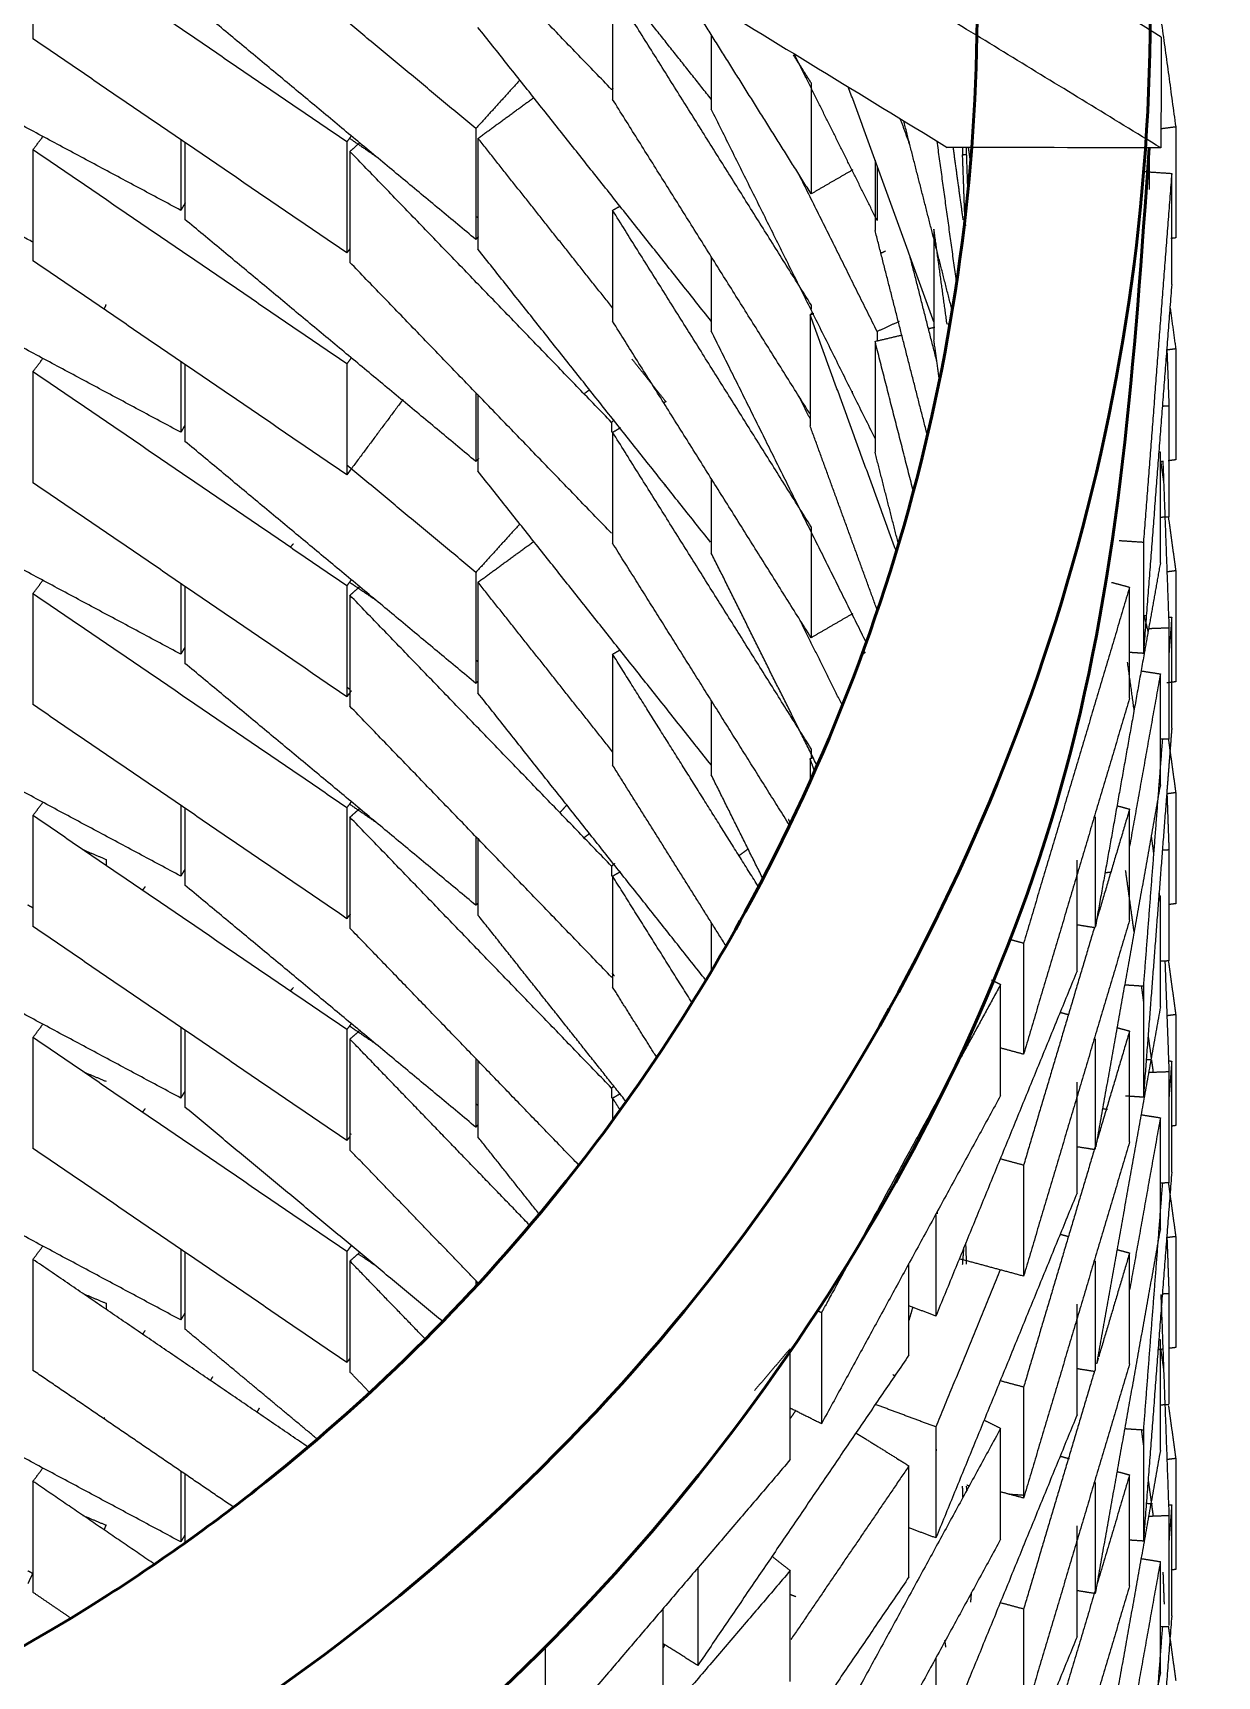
# Model space of a CAD drawing. Header units: millimetres. Extents: x 507.9 to 541, y 40.2 to 69.3.
# Drawn here: x 518.988 to 519.629, y 46.291 to 47.18 of the extents above; entities that cross this region are included whole.
import ezdxf

# ---------------------------------------------------------------- set-up
doc = ezdxf.new("R2010")
doc.units = ezdxf.units.MM
doc.layers.add('Make2D$Visible$ClippingPlaneIntersections', color=7, linetype='Continuous', lineweight=50, true_color=0x000000)
doc.layers.add('Make2D$Visible$Curves', color=7, linetype='Continuous', true_color=0x000000)

msp = doc.modelspace()

# ---------------------------------------------------------------- linework, layer by layer
at = {"layer": 'Make2D$Visible$ClippingPlaneIntersections'}
for points, knots in [([(517.73448, 46.35869), (517.75639, 46.34479), (517.79005, 46.31692), (517.86065, 46.26156), (517.90443, 46.23181), (517.99494, 46.18676), (518.03813, 46.16935), (518.12774, 46.13579), (518.17398, 46.12081), (518.31819, 46.08602), (518.41636, 46.07709), (518.61219, 46.08346), (518.70978, 46.09975), (519.0165, 46.19413), (519.20816, 46.32397), (519.48595, 46.6698), (519.57141, 46.88529), (519.60666, 47.32754), (519.55643, 47.55402), (519.33386, 47.94233), (519.16383, 48.10167), (518.76572, 48.29519), (518.53607, 48.33095), (518.24193, 48.28822), (518.1678, 48.27013), (518.04702, 48.22597), (517.99975, 48.20396), (517.92488, 48.16343), (517.89535, 48.14591), (517.84973, 48.11771), (517.83238, 48.10747), (517.8117, 48.092)], [0.013156, 0.013156, 0.013156, 0.013156, 0.134476, 0.134476, 0.268952, 0.268952, 0.403428, 0.403428, 0.537904, 0.537904, 0.806857, 0.806857, 1.075809, 1.075809, 1.683893, 1.683893, 2.291978, 2.291978, 2.900062, 2.900062, 3.508146, 3.508146, 4.116231, 4.116231, 4.325554, 4.325554, 4.465847, 4.465847, 4.563218, 4.563218, 4.620492, 4.620492, 4.620492, 4.620492]), ([(517.77336, 46.44461), (517.80147, 46.42897), (517.86379, 46.37786), (517.94864, 46.31129), (518.08481, 46.24999), (518.21674, 46.2026), (518.38508, 46.17368), (518.52939, 46.17007), (518.76356, 46.2027), (518.95645, 46.28093), (519.14911, 46.41911), (519.27042, 46.54048), (519.39683, 46.73076), (519.4847, 46.96065), (519.51028, 47.23878), (519.44692, 47.59731), (519.24764, 47.90496), (518.99553, 48.08281), (518.80465, 48.16979), (518.604, 48.21791), (518.40925, 48.21963), (518.23512, 48.19177), (518.0719, 48.14125), (517.94728, 48.06863), (517.87874, 48.02509), (517.86787, 48.01695)], [0, 0, 0, 0, 0.105302, 0.224696, 0.340434, 0.54745, 0.644852, 0.851696, 0.977165, 1.353395, 1.458128, 1.688209, 1.862958, 2.140768, 2.416809, 2.690474, 3.222547, 3.458617, 3.609488, 3.849734, 4.07168, 4.188707, 4.378243, 4.579713, 4.620492, 4.620492, 4.620492, 4.620492])]:
    msp.add_open_spline(points, degree=3, knots=knots, dxfattribs=at)
msp.add_spline([(517.74152, 46.25748), (517.82826, 46.18863), (518.04552, 46.06729), (518.51237, 45.98092), (518.93676, 46.07955), (519.20349, 46.24953), (519.41253, 46.48878), (519.54698, 46.782), (519.59187, 47.1176)], degree=3, dxfattribs=at)
at = {"layer": 'Make2D$Visible$Curves', "color": 18, "lineweight": -3, "true_color": 0x000000}
msp.add_rational_spline([(520.46733, 45.49105), (520.32272, 48.41324), (517.55483, 49.36129)], [1, 0.780787676095, 0.889708882536], degree=2, dxfattribs=at)
for points, degree in [([(519.59839, 47.1776), (518.96792, 47.56257), (518.33745, 47.94754)], 2), ([(519.59821, 47.1176), (518.9578, 47.50864), (518.31738, 47.89968)], 2), ([(518.36866, 47.79816), (518.92566, 47.45805), (519.48267, 47.11794)], 2), ([(519.30115, 47.14924), (519.23041, 47.22248), (519.15966, 47.29572)], 2), ([(518.98826, 47.2366), (518.98826, 47.2066), (518.98826, 47.1766)], 2), ([(519.15798, 47.12086), (519.07312, 47.17873), (518.98826, 47.2366)], 2), ([(519.35505, 47.14396), (519.31505, 47.19434), (519.27505, 47.24472)], 2), ([(519.59097, 47.23997), (519.5986, 47.18447), (519.60624, 47.12897)], 2), ([(519.30171, 47.20387), (519.30171, 47.17387), (519.30171, 47.14387)], 2), ([(519.40907, 47.03277), (519.35539, 47.11832), (519.30171, 47.20387)], 2), ([(519.40907, 47.09277), (519.37341, 47.1496), (519.33775, 47.20643)], 2), ([(519.22776, 47.06809), (519.14911, 47.13351), (519.07047, 47.19893)], 2), ([(519.22776, 47.12809), (519.19287, 47.15711), (519.15798, 47.18614)], 2), ([(519.06821, 47.08387), (518.97727, 47.13255), (518.88632, 47.18124)], 2), ([(519.15798, 47.06086), (519.07312, 47.11873), (518.98826, 47.1766)], 2), ([(519.35505, 47.02396), (519.29199, 47.10339), (519.22892, 47.18281)], 2), ([(519.35507, 47.17883), (519.35507, 47.1587), (519.35507, 47.13856)], 2), ([(519.59839, 47.1776), (519.5983, 47.1476), (519.59821, 47.1176)], 2), ([(519.40907, 47.15277), (519.40432, 47.16035), (519.39957, 47.16792)], 2), ([(519.44478, 47.07832), (519.42234, 47.1234), (519.3999, 47.16848)], 2), ([(519.25158, 47.15435), (519.23967, 47.14122), (519.22776, 47.12809)], 2), ([(519.30197, 47.14996), (519.30156, 47.1496), (519.30115, 47.14924)], 2), ([(519.40907, 47.15277), (519.40907, 47.12277), (519.40907, 47.09277)], 2), ([(519.4755, 47.02354), (519.45234, 47.08707), (519.42918, 47.1506)], 2), ([(519.22892, 47.12281), (519.24401, 47.13384), (519.25909, 47.14486)], 2), ([(519.40844, 46.97377), (519.35508, 47.05882), (519.30171, 47.14387)], 2), ([(519.44365, 46.96059), (519.39936, 47.04958), (519.35507, 47.13856)], 2), ([(519.46247, 47.11928), (519.4599, 47.12635), (519.45732, 47.13342)], 2), ([(519.48538, 47.02954), (519.47226, 47.08092), (519.45915, 47.13231)], 2), ([(518.98826, 47.06667), (518.93729, 47.09395), (518.88632, 47.12124)], 2), ([(518.98826, 47.1166), (518.99096, 47.12022), (518.99366, 47.12385)], 2), ([(519.06821, 47.12207), (519.06821, 47.10297), (519.06821, 47.08387)], 2), ([(519.16042, 47.12413), (519.1592, 47.12249), (519.15798, 47.12086)], 2), ([(519.15798, 47.12086), (519.15798, 47.09086), (519.15798, 47.06086)], 2), ([(519.15952, 47.1228), (519.1664, 47.11811), (519.17328, 47.11342)], 2), ([(519.22776, 47.12809), (519.22776, 47.09809), (519.22776, 47.06809)], 2), ([(519.22892, 47.12281), (519.22892, 47.09281), (519.22892, 47.06281)], 2), ([(519.30171, 47.03113), (519.26532, 47.07697), (519.22892, 47.12281)], 2), ([(519.48775, 47.04467), (519.48248, 47.08298), (519.47721, 47.12128)], 2), ([(519.60624, 47.12897), (519.60235, 47.12846), (519.59846, 47.12796)], 2), ([(519.60624, 47.12897), (519.60624, 47.09897), (519.60624, 47.06897)], 2), ([(518.98826, 47.1166), (518.98826, 47.0866), (518.98826, 47.0566)], 2), ([(519.15798, 47.00086), (519.07312, 47.05873), (518.98826, 47.1166)], 2), ([(519.07047, 47.12054), (519.07047, 47.09973), (519.07047, 47.07893)], 2), ([(519.15966, 47.11572), (519.16242, 47.11817), (519.16519, 47.12062)], 2), ([(519.15966, 47.11572), (519.15966, 47.08572), (519.15966, 47.05572)], 2), ([(519.30115, 46.96924), (519.23041, 47.04248), (519.15966, 47.11572)], 2), ([(519.59821, 47.1176), (519.5597, 47.11771), (519.52118, 47.11783), (519.48267, 47.11794)], 3), ([(519.49132, 47.07874), (519.48862, 47.09836), (519.48592, 47.11799)], 2), ([(519.49097, 47.11792), (519.49097, 47.11594), (519.49097, 47.11396)], 2), ([(519.49097, 47.11396), (519.49206, 47.11401), (519.49316, 47.11405)], 2), ([(519.49237, 47.0756), (519.49167, 47.09478), (519.49097, 47.11396)], 2), ([(519.49388, 47.09415), (519.49345, 47.10603), (519.49302, 47.11791)], 2), ([(519.49531, 47.10971), (519.49475, 47.11381), (519.49418, 47.11791)], 2), ([(519.59187, 47.11776), (519.59187, 47.10645), (519.59187, 47.09515)], 2), ([(519.44478, 47.01832), (519.42367, 47.06074), (519.40255, 47.10316)], 2), ([(519.43154, 47.10578), (519.42031, 47.09928), (519.40907, 47.09277)], 2), ([(519.44365, 47.11092), (519.44365, 47.09197), (519.44365, 47.07303)], 2), ([(519.44478, 47.10782), (519.44478, 47.09307), (519.44478, 47.07832)], 2), ([(519.58842, 47.10489), (519.59625, 47.10437), (519.60408, 47.10385)], 2), ([(519.60408, 47.10385), (519.5964, 47.00408), (519.58873, 46.90431)], 2), ([(519.60408, 47.04385), (519.60408, 47.07385), (519.60408, 47.10385)], 2), ([(519.07056, 47.08787), (519.06939, 47.08587), (519.06821, 47.08387)], 2), ([(519.30171, 47.08387), (519.30379, 47.08508), (519.30588, 47.08629)], 2), ([(519.22776, 46.94809), (519.14911, 47.01351), (519.07047, 47.07893)], 2), ([(519.22805, 47.08056), (519.22849, 47.0802), (519.22892, 47.07983)], 2), ([(519.30171, 47.08387), (519.30171, 47.05387), (519.30171, 47.02387)], 2), ([(519.40907, 46.91277), (519.35539, 46.99832), (519.30171, 47.08387)], 2), ([(519.22903, 47.06948), (519.22839, 47.06879), (519.22776, 47.06809)], 2), ([(519.47196, 46.96211), (519.4578, 47.01757), (519.44365, 47.07303)], 2), ([(519.4755, 47.07368), (519.4755, 47.04368), (519.4755, 47.01368)], 2), ([(519.48257, 47.0223), (519.47904, 47.04799), (519.4755, 47.07368)], 2), ([(519.49201, 47.07583), (519.49243, 47.07589), (519.49285, 47.07594)], 2), ([(519.60624, 47.06897), (519.60496, 47.0688), (519.60367, 47.06864)], 2), ([(519.06821, 46.96387), (518.97727, 47.01255), (518.88632, 47.06124)], 2), ([(519.15966, 47.06312), (519.15882, 47.06199), (519.15798, 47.06086)], 2), ([(519.35465, 46.90446), (519.29179, 46.98364), (519.22892, 47.06281)], 2), ([(519.35507, 47.05883), (519.35507, 47.0387), (519.35507, 47.01856)], 2), ([(519.44689, 47.06082), (519.4481, 47.06137), (519.4493, 47.06193)], 2), ([(519.47707, 47.0021), (519.46974, 47.0308), (519.46242, 47.0595)], 2), ([(519.15798, 46.94086), (519.07312, 46.99873), (518.98826, 47.0566)], 2), ([(519.30115, 46.90924), (519.23041, 46.98248), (519.15966, 47.05572)], 2), ([(519.60408, 47.04385), (519.5964, 46.94408), (519.58873, 46.84431)], 2), ([(519.02776, 47.03293), (519.02724, 47.03179), (519.02672, 47.03066)], 2), ([(519.40907, 47.03277), (519.40907, 47.03157), (519.40907, 47.03037)], 2), ([(519.40907, 46.85277), (519.35539, 46.93832), (519.30171, 47.02387)], 2), ([(519.40847, 47.02741), (519.40951, 47.02776), (519.41054, 47.02811)], 2), ([(519.40847, 47.02741), (519.40847, 46.99741), (519.40847, 46.96741)], 2), ([(519.45515, 46.89938), (519.43181, 46.9634), (519.40847, 47.02741)], 2), ([(519.40907, 47.0285), (519.40907, 47.02805), (519.40907, 47.02761)], 2), ([(519.45664, 47.02378), (519.45071, 47.02105), (519.44478, 47.01832)], 2), ([(519.60313, 47.03155), (519.60468, 47.02026), (519.60624, 47.00897)], 2), ([(519.43889, 46.85016), (519.39698, 46.93436), (519.35507, 47.01856)], 2), ([(519.44365, 47.01303), (519.45094, 47.01477), (519.45823, 47.0165)], 2), ([(519.44478, 47.01832), (519.44478, 47.01581), (519.44478, 47.0133)], 2), ([(519.47295, 47.02001), (519.47445, 47.02037), (519.47594, 47.02072)], 2), ([(519.48298, 47.0224), (519.48364, 47.02256), (519.48431, 47.02272)], 2), ([(519.44365, 47.01303), (519.44365, 46.98303), (519.44365, 46.95303)], 2), ([(519.46438, 46.93183), (519.45401, 46.97243), (519.44365, 47.01303)], 2), ([(519.47849, 46.99199), (519.47699, 47.00283), (519.4755, 47.01368)], 2), ([(519.60147, 47.00818), (519.60202, 46.9931), (519.60257, 46.97802)], 2), ([(519.60624, 47.00897), (519.60401, 47.00868), (519.60178, 47.00839)], 2), ([(519.60624, 47.00897), (519.60624, 46.97897), (519.60624, 46.94897)], 2), ([(518.98826, 46.9966), (518.99104, 47.00033), (518.99382, 47.00406)], 2), ([(518.98826, 46.9966), (518.98826, 46.9666), (518.98826, 46.9366)], 2), ([(519.15798, 46.88086), (519.07312, 46.93873), (518.98826, 46.9966)], 2), ([(519.06821, 47.00207), (519.06821, 46.98297), (519.06821, 46.96387)], 2), ([(519.07047, 47.00054), (519.07047, 46.97973), (519.07047, 46.95893)], 2), ([(519.16045, 47.00417), (519.15921, 47.00251), (519.15798, 47.00086)], 2), ([(519.15798, 47.00086), (519.15798, 46.97086), (519.15798, 46.94086)], 2), ([(519.31207, 47.00359), (519.32124, 46.99204), (519.33041, 46.98049)], 2), ([(519.18832, 46.98159), (519.17315, 46.96122), (519.15798, 46.94086)], 2), ([(519.22776, 46.98522), (519.22776, 46.96665), (519.22776, 46.94809)], 2), ([(519.22892, 46.98424), (519.22892, 46.96353), (519.22892, 46.94281)], 2), ([(519.28657, 46.98494), (519.28793, 46.98594), (519.28929, 46.98693)], 2), ([(519.3296, 46.98002), (519.33012, 46.98032), (519.33065, 46.98062)], 2), ([(519.40847, 46.97126), (519.40551, 46.97721), (519.40255, 46.98316)], 2), ([(519.43159, 46.98581), (519.43132, 46.98566), (519.43106, 46.9855)], 2), ([(519.30251, 46.97044), (519.30183, 46.96984), (519.30115, 46.96924)], 2), ([(519.60257, 46.97802), (519.6009, 46.97796), (519.59922, 46.97789)], 2), ([(519.60257, 46.97802), (519.60257, 46.94802), (519.60257, 46.91802)], 2), ([(519.0705, 46.96777), (519.06936, 46.96582), (519.06821, 46.96387)], 2), ([(519.30115, 46.96924), (519.30115, 46.96656), (519.30115, 46.96387)], 2), ([(519.30171, 46.96387), (519.30389, 46.96513), (519.30607, 46.96639)], 2), ([(519.30171, 46.96387), (519.30171, 46.93387), (519.30171, 46.90387)], 2), ([(519.40907, 46.79277), (519.35539, 46.87832), (519.30171, 46.96387)], 2), ([(519.44491, 46.86745), (519.42669, 46.91743), (519.40847, 46.96741)], 2), ([(519.22776, 46.82809), (519.14911, 46.89351), (519.07047, 46.95893)], 2), ([(519.45633, 46.90334), (519.44999, 46.92819), (519.44365, 46.95303)], 2), ([(519.59717, 46.95332), (519.59754, 46.95326), (519.59791, 46.9532)], 2), ([(519.59791, 46.8932), (519.59791, 46.9232), (519.59791, 46.9532)], 2), ([(519.22776, 46.88809), (519.19287, 46.91711), (519.15798, 46.94614)], 2), ([(519.22926, 46.94974), (519.22851, 46.94891), (519.22776, 46.94809)], 2), ([(519.59954, 46.9481), (519.59881, 46.948), (519.59808, 46.94791)], 2), ([(519.5981, 46.94809), (519.5989, 46.94227), (519.59971, 46.93645)], 2), ([(519.59928, 46.94806), (519.60093, 46.90304), (519.60257, 46.85802)], 2), ([(519.60624, 46.94897), (519.60421, 46.94871), (519.60217, 46.94844)], 2), ([(519.06821, 46.84387), (518.97727, 46.89255), (518.88632, 46.94124)], 2), ([(519.15798, 46.82086), (519.07312, 46.87873), (518.98826, 46.9366)], 2), ([(519.35505, 46.78396), (519.29199, 46.86339), (519.22892, 46.94281)], 2), ([(519.33048, 46.93527), (519.33023, 46.93505), (519.32997, 46.93482)], 2), ([(519.35507, 46.93883), (519.35507, 46.9187), (519.35507, 46.89856)], 2), ([(519.60257, 46.91802), (519.60038, 46.91794), (519.59818, 46.91785)], 2), ([(519.60229, 46.91768), (519.60426, 46.90333), (519.60624, 46.88897)], 2), ([(519.25155, 46.91432), (519.23965, 46.9012), (519.22776, 46.88809)], 2), ([(519.40907, 46.91277), (519.40907, 46.88277), (519.40907, 46.85277)], 2), ([(519.12747, 46.90178), (519.12827, 46.90267), (519.12908, 46.90356)], 2), ([(519.22892, 46.88281), (519.24408, 46.8939), (519.25925, 46.90498)], 2), ([(519.39745, 46.75129), (519.34958, 46.82758), (519.30171, 46.90387)], 2), ([(519.41232, 46.78354), (519.38369, 46.84105), (519.35507, 46.89856)], 2), ([(519.58873, 46.90431), (519.58223, 46.90474), (519.57573, 46.90517)], 2), ([(519.58873, 46.90431), (519.58873, 46.87431), (519.58873, 46.84431)], 2), ([(519.59791, 46.8932), (519.59355, 46.86878), (519.58919, 46.84436)], 2), ([(518.98826, 46.8766), (518.99103, 46.88031), (518.99379, 46.88403)], 2), ([(519.06821, 46.88207), (519.06821, 46.86297), (519.06821, 46.84387)], 2), ([(519.16051, 46.88426), (519.15925, 46.88256), (519.15798, 46.88086)], 2), ([(519.15798, 46.88086), (519.15798, 46.85086), (519.15798, 46.82086)], 2), ([(519.15962, 46.88273), (519.1665, 46.87804), (519.17338, 46.87335)], 2), ([(519.22776, 46.88809), (519.22776, 46.85809), (519.22776, 46.82809)], 2), ([(519.22892, 46.88281), (519.22892, 46.85281), (519.22892, 46.82281)], 2), ([(519.30171, 46.79114), (519.26531, 46.83698), (519.22892, 46.88281)], 2), ([(519.57154, 46.88273), (519.57641, 46.88142), (519.58128, 46.88011)], 2), ([(519.60624, 46.88897), (519.60408, 46.88869), (519.60192, 46.88841)], 2), ([(519.60624, 46.88897), (519.60624, 46.85897), (519.60624, 46.82897)], 2), ([(518.98826, 46.8766), (518.98826, 46.8466), (518.98826, 46.8166)], 2), ([(519.15798, 46.76086), (519.07312, 46.81873), (518.98826, 46.8766)], 2), ([(519.07047, 46.88054), (519.07047, 46.85973), (519.07047, 46.83893)], 2), ([(519.15966, 46.87572), (519.16234, 46.87809), (519.16502, 46.88047)], 2), ([(519.15966, 46.87572), (519.15966, 46.84572), (519.15966, 46.81572)], 2), ([(519.30115, 46.72924), (519.23041, 46.80248), (519.15966, 46.87572)], 2), ([(519.58128, 46.88011), (519.55262, 46.78383), (519.52396, 46.68755)], 2), ([(519.58128, 46.82011), (519.58128, 46.85011), (519.58128, 46.88011)], 2), ([(519.42598, 46.81609), (519.41427, 46.83963), (519.40255, 46.86316)], 2), ([(519.43154, 46.86578), (519.42031, 46.85928), (519.40907, 46.85277)], 2), ([(519.58898, 46.86501), (519.59012, 46.86051), (519.59127, 46.85602)], 2), ([(519.58923, 46.86484), (519.58991, 46.86479), (519.5906, 46.86475)], 2), ([(519.60243, 46.86396), (519.60326, 46.8639), (519.60408, 46.86385)], 2), ([(519.60408, 46.86385), (519.60332, 46.85408), (519.60257, 46.8443)], 2), ([(519.60408, 46.80385), (519.60408, 46.83385), (519.60408, 46.86385)], 2), ([(519.60257, 46.85802), (519.59733, 46.85782), (519.59209, 46.85763)], 2), ([(519.60257, 46.85802), (519.60257, 46.82802), (519.60257, 46.79802)], 2), ([(519.0706, 46.84793), (519.0694, 46.8459), (519.06821, 46.84387)], 2), ([(519.30171, 46.84387), (519.30377, 46.84507), (519.30584, 46.84626)], 2), ([(519.43733, 46.84584), (519.43777, 46.84528), (519.43821, 46.84473)], 2), ([(519.22776, 46.70809), (519.14911, 46.77351), (519.07047, 46.83893)], 2), ([(519.22776, 46.8408), (519.22834, 46.84032), (519.22892, 46.83983)], 2), ([(519.30171, 46.84387), (519.30171, 46.81387), (519.30171, 46.78387)], 2), ([(519.38066, 46.71805), (519.34119, 46.78096), (519.30171, 46.84387)], 2), ([(519.43821, 46.84473), (519.43738, 46.84413), (519.43656, 46.84353)], 2), ([(519.58917, 46.84423), (519.57595, 46.77024), (519.56274, 46.69624)], 2), ([(519.58001, 46.83961), (519.58182, 46.82643), (519.58364, 46.81326)], 2), ([(519.58873, 46.84431), (519.58501, 46.84456), (519.58128, 46.8448)], 2), ([(519.22896, 46.82942), (519.22836, 46.82875), (519.22776, 46.82809)], 2), ([(519.59791, 46.8332), (519.5896, 46.78665), (519.58128, 46.7401)], 2), ([(519.58773, 46.83483), (519.59282, 46.83401), (519.59791, 46.8332)], 2), ([(519.59791, 46.7732), (519.59791, 46.8032), (519.59791, 46.8332)], 2), ([(519.60624, 46.82897), (519.60385, 46.82866), (519.60146, 46.82835)], 2), ([(519.06821, 46.72387), (518.97727, 46.77255), (518.88632, 46.82124)], 2), ([(519.16041, 46.82412), (519.15919, 46.82249), (519.15798, 46.82086)], 2), ([(519.15988, 46.82455), (519.15905, 46.82524), (519.15822, 46.82593)], 2), ([(519.35216, 46.66759), (519.29054, 46.7452), (519.22892, 46.82281)], 2), ([(519.35507, 46.81883), (519.35507, 46.7987), (519.35507, 46.77856)], 2), ([(519.58128, 46.82011), (519.55262, 46.72383), (519.52396, 46.62755)], 2), ([(519.15798, 46.70086), (519.07312, 46.75873), (518.98826, 46.8166)], 2), ([(519.30115, 46.66924), (519.23041, 46.74248), (519.15966, 46.81572)], 2), ([(519.60408, 46.80385), (519.60275, 46.78662), (519.60143, 46.76939)], 2), ([(519.40907, 46.79277), (519.40907, 46.79019), (519.40907, 46.78761)], 2), ([(519.599, 46.79785), (519.59386, 46.73108), (519.58873, 46.66431)], 2), ([(519.60257, 46.79802), (519.60036, 46.79794), (519.59816, 46.79785)], 2), ([(519.60224, 46.79801), (519.60424, 46.78349), (519.60624, 46.76897)], 2), ([(519.36306, 46.6861), (519.33238, 46.73499), (519.30171, 46.78387)], 2), ([(519.40847, 46.78741), (519.40929, 46.78769), (519.41012, 46.78796)], 2), ([(519.41098, 46.78052), (519.40973, 46.78397), (519.40847, 46.78741)], 2), ([(519.40847, 46.78741), (519.40847, 46.78124), (519.40847, 46.77508)], 2), ([(519.38299, 46.72247), (519.36903, 46.75052), (519.35507, 46.77856)], 2), ([(519.59791, 46.7732), (519.58044, 46.67536), (519.56297, 46.57751)], 2), ([(519.60131, 46.76791), (519.59502, 46.68611), (519.58873, 46.60431)], 2), ([(519.60143, 46.76939), (519.602, 46.75371), (519.60257, 46.73802)], 2), ([(519.60624, 46.76897), (519.60394, 46.76867), (519.60165, 46.76837)], 2), ([(519.60624, 46.76897), (519.60624, 46.73897), (519.60624, 46.70897)], 2), ([(518.98826, 46.7566), (518.99097, 46.76024), (518.99368, 46.76387)], 2), ([(518.98826, 46.7566), (518.98826, 46.7266), (518.98826, 46.6966)], 2), ([(519.15798, 46.64086), (519.07312, 46.69873), (518.98826, 46.7566)], 2), ([(519.06821, 46.76207), (519.06821, 46.74297), (519.06821, 46.72387)], 2), ([(519.07047, 46.76054), (519.07047, 46.73973), (519.07047, 46.71893)], 2), ([(519.16051, 46.76426), (519.15925, 46.76256), (519.15798, 46.76086)], 2), ([(519.15798, 46.76086), (519.15798, 46.73086), (519.15798, 46.70086)], 2), ([(519.1596, 46.76275), (519.16648, 46.75806), (519.17336, 46.75336)], 2), ([(519.15966, 46.75572), (519.16229, 46.75804), (519.16491, 46.76037)], 2), ([(519.27697, 46.76235), (519.27513, 46.76032), (519.27329, 46.7583)], 2), ([(519.58128, 46.76011), (519.57236, 46.73014), (519.56344, 46.70017)], 2), ([(519.57447, 46.76194), (519.57788, 46.76103), (519.58128, 46.76011)], 2), ([(519.58128, 46.70011), (519.58128, 46.73011), (519.58128, 46.76011)], 2), ([(519.15966, 46.75572), (519.15966, 46.72572), (519.15966, 46.69572)], 2), ([(519.30115, 46.60924), (519.23041, 46.68248), (519.15966, 46.75572)], 2), ([(519.39773, 46.75285), (519.39731, 46.7537), (519.39689, 46.75454)], 2), ([(519.56268, 46.75591), (519.56268, 46.7261), (519.56268, 46.6963)], 2), ([(519.22776, 46.74522), (519.22776, 46.72665), (519.22776, 46.70809)], 2), ([(519.22892, 46.74419), (519.22892, 46.7235), (519.22892, 46.70281)], 2), ([(519.28655, 46.74493), (519.28791, 46.74593), (519.28927, 46.74692)], 2), ([(519.59293, 46.74568), (519.59357, 46.74108), (519.5942, 46.73647)], 2), ([(519.0153, 46.73816), (519.02153, 46.73554), (519.02776, 46.73293)], 2), ([(519.02776, 46.73293), (519.02776, 46.73134), (519.02776, 46.72975)], 2), ([(519.30273, 46.73064), (519.30194, 46.72994), (519.30115, 46.72924)], 2), ([(519.37499, 46.73853), (519.37253, 46.73673), (519.37007, 46.73493)], 2), ([(519.55285, 46.67249), (519.55285, 46.70249), (519.55285, 46.73249)], 2), ([(519.60257, 46.73802), (519.60089, 46.73796), (519.5992, 46.73789)], 2), ([(519.60257, 46.73802), (519.60257, 46.70802), (519.60257, 46.67802)], 2), ([(519.07047, 46.72771), (519.06934, 46.72579), (519.06821, 46.72387)], 2), ([(519.30115, 46.72924), (519.30115, 46.72656), (519.30115, 46.72387)], 2), ([(519.30171, 46.72387), (519.30388, 46.72513), (519.30605, 46.72638)], 2), ([(519.30171, 46.72387), (519.30171, 46.69387), (519.30171, 46.66387)], 2), ([(519.34469, 46.65538), (519.3232, 46.68963), (519.30171, 46.72387)], 2), ([(519.55267, 46.72374), (519.55276, 46.72375), (519.55285, 46.72376)], 2), ([(519.56801, 46.72574), (519.56972, 46.72596), (519.57143, 46.72618)], 2), ([(519.57897, 46.72717), (519.58127, 46.71045), (519.58357, 46.69373)], 2), ([(519.04753, 46.71618), (519.04827, 46.71717), (519.04901, 46.71817)], 2), ([(519.22776, 46.58809), (519.14911, 46.65351), (519.07047, 46.71893)], 2), ([(519.59711, 46.71333), (519.59751, 46.71326), (519.59791, 46.7132)], 2), ([(519.59721, 46.71459), (519.59756, 46.71205), (519.59791, 46.7095)], 2), ([(519.59791, 46.6532), (519.59791, 46.6832), (519.59791, 46.7132)], 2), ([(518.98826, 46.70667), (518.98689, 46.7074), (518.98552, 46.70814)], 2), ([(519.15984, 46.70336), (519.15891, 46.70211), (519.15798, 46.70086)], 2), ([(519.22894, 46.70939), (519.22835, 46.70874), (519.22776, 46.70809)], 2), ([(519.60624, 46.70897), (519.60455, 46.70875), (519.60286, 46.70853)], 2), ([(519.06821, 46.60387), (518.97727, 46.65255), (518.88632, 46.70124)], 2), ([(519.15798, 46.58086), (519.07312, 46.63873), (518.98826, 46.6966)], 2), ([(519.28345, 46.56757), (519.22155, 46.63164), (519.15966, 46.69572)], 2), ([(519.30904, 46.60191), (519.26898, 46.65236), (519.22892, 46.70281)], 2), ([(519.35507, 46.69883), (519.35507, 46.68564), (519.35507, 46.67244)], 2), ([(519.58128, 46.70011), (519.55262, 46.60383), (519.52396, 46.50755)], 2), ([(519.56206, 46.69552), (519.54301, 46.63153), (519.52396, 46.56755)], 2), ([(519.56268, 46.69591), (519.55783, 46.69668), (519.55298, 46.69746)], 2), ([(519.52396, 46.68755), (519.51993, 46.68863), (519.51591, 46.68972)], 2), ([(519.52396, 46.68755), (519.52396, 46.65755), (519.52396, 46.62755)], 2), ([(519.60257, 46.67802), (519.6004, 46.67794), (519.59824, 46.67786)], 2), ([(519.60038, 46.67794), (519.60148, 46.64798), (519.60257, 46.61802)], 2), ([(519.6023, 46.67763), (519.60427, 46.6633), (519.60624, 46.64897)], 2), ([(519.30183, 46.66984), (519.30149, 46.66954), (519.30115, 46.66924)], 2), ([(519.30269, 46.6699), (519.3022, 46.67052), (519.30171, 46.67114)], 2), ([(519.55285, 46.67249), (519.5147, 46.57925), (519.47655, 46.48601)], 2), ([(519.50667, 46.66771), (519.50911, 46.6665), (519.51155, 46.66528)], 2), ([(519.12745, 46.66177), (519.12826, 46.66266), (519.12908, 46.66356)], 2), ([(519.32558, 46.62583), (519.31365, 46.64485), (519.30171, 46.66387)], 2), ([(519.51155, 46.66528), (519.49671, 46.6381), (519.48187, 46.61092)], 2), ([(519.51155, 46.60528), (519.51155, 46.63528), (519.51155, 46.66528)], 2), ([(519.58873, 46.66431), (519.58366, 46.66464), (519.57859, 46.66498)], 2), ([(519.58761, 46.66438), (519.58817, 46.66032), (519.58873, 46.65626)], 2), ([(519.58873, 46.66431), (519.58873, 46.63431), (519.58873, 46.60431)], 2), ([(519.544, 46.65016), (519.54611, 46.64959), (519.54821, 46.64903)], 2), ([(519.59791, 46.6532), (519.58068, 46.55674), (519.56346, 46.46027)], 2), ([(518.98826, 46.6366), (518.99094, 46.6402), (518.99362, 46.6438)], 2), ([(519.06821, 46.64207), (519.06821, 46.62297), (519.06821, 46.60387)], 2), ([(519.16041, 46.64412), (519.15919, 46.64249), (519.15798, 46.64086)], 2), ([(519.15958, 46.64276), (519.1664, 46.63811), (519.17322, 46.63346)], 2), ([(519.57447, 46.64194), (519.57788, 46.64103), (519.58128, 46.64011)], 2), ([(519.60624, 46.64897), (519.60402, 46.64868), (519.60181, 46.64839)], 2), ([(519.60624, 46.64897), (519.60624, 46.61897), (519.60624, 46.58897)], 2), ([(518.98826, 46.6366), (518.98826, 46.6066), (518.98826, 46.5766)], 2), ([(519.15798, 46.52086), (519.07312, 46.57873), (518.98826, 46.6366)], 2), ([(519.07047, 46.64054), (519.07047, 46.61973), (519.07047, 46.59893)], 2), ([(519.15798, 46.64086), (519.15798, 46.61086), (519.15798, 46.58086)], 2), ([(519.15966, 46.63572), (519.16246, 46.6382), (519.16526, 46.64068)], 2), ([(519.15966, 46.63572), (519.15966, 46.60572), (519.15966, 46.57572)], 2), ([(519.25698, 46.53497), (519.20832, 46.58534), (519.15966, 46.63572)], 2), ([(519.33137, 46.63379), (519.33124, 46.63395), (519.33111, 46.63411)], 2), ([(519.58128, 46.64011), (519.57181, 46.60827), (519.56233, 46.57644)], 2), ([(519.56268, 46.63591), (519.56268, 46.60606), (519.56268, 46.57622)], 2), ([(519.58128, 46.58011), (519.58128, 46.61011), (519.58128, 46.64011)], 2), ([(519.59129, 46.63763), (519.59212, 46.63155), (519.59296, 46.62548)], 2), ([(519.22776, 46.62522), (519.22776, 46.60665), (519.22776, 46.58809)], 2), ([(519.22892, 46.62402), (519.22892, 46.60342), (519.22892, 46.58281)], 2), ([(519.52396, 46.62755), (519.51781, 46.6292), (519.51167, 46.63086)], 2), ([(519.59048, 46.62475), (519.59178, 46.62467), (519.59308, 46.62458)], 2), ([(519.59308, 46.62458), (519.59356, 46.62114), (519.59403, 46.6177)], 2), ([(519.60408, 46.62385), (519.60332, 46.61408), (519.60257, 46.6043)], 2), ([(519.6029, 46.62393), (519.60349, 46.62389), (519.60408, 46.62385)], 2), ([(519.60408, 46.56385), (519.60408, 46.59385), (519.60408, 46.62385)], 2), ([(519.0153, 46.61816), (519.02153, 46.61554), (519.02776, 46.61293)], 2), ([(519.60257, 46.61802), (519.59706, 46.61781), (519.59155, 46.61761)], 2), ([(519.60257, 46.61802), (519.60257, 46.58802), (519.60257, 46.55802)], 2), ([(519.07047, 46.60771), (519.06934, 46.60579), (519.06821, 46.60387)], 2), ([(519.30257, 46.6105), (519.30186, 46.60987), (519.30115, 46.60924)], 2), ([(519.30115, 46.60924), (519.30115, 46.60656), (519.30115, 46.60387)], 2), ([(519.30171, 46.60387), (519.30388, 46.60513), (519.30605, 46.60639)], 2), ([(519.48187, 46.61092), (519.42143, 46.50019), (519.41463, 46.48774)], 2), ([(519.55285, 46.55249), (519.55285, 46.58249), (519.55285, 46.61249)], 2), ([(519.04757, 46.59624), (519.04829, 46.5972), (519.04901, 46.59817)], 2), ([(519.20983, 46.483), (519.14015, 46.54097), (519.07047, 46.59893)], 2), ([(519.22776, 46.6008), (519.22834, 46.60032), (519.22892, 46.59983)], 2), ([(519.30171, 46.60387), (519.30171, 46.59782), (519.30171, 46.59176)], 2), ([(519.30579, 46.59738), (519.30375, 46.60062), (519.30171, 46.60387)], 2), ([(519.51155, 46.60528), (519.46309, 46.51651), (519.41463, 46.42774)], 2), ([(519.56666, 46.5982), (519.56797, 46.59799), (519.56927, 46.59778)], 2), ([(519.58873, 46.60431), (519.58388, 46.60463), (519.57904, 46.60495)], 2), ([(519.22892, 46.58937), (519.22834, 46.58873), (519.22776, 46.58809)], 2), ([(519.59791, 46.5932), (519.5896, 46.54665), (519.58128, 46.5001)], 2), ([(519.58783, 46.59481), (519.59287, 46.59401), (519.59791, 46.5932)], 2), ([(519.59791, 46.5332), (519.59791, 46.5632), (519.59791, 46.5932)], 2), ([(519.60624, 46.58897), (519.60515, 46.58883), (519.60406, 46.58869)], 2), ([(519.06821, 46.48387), (518.97727, 46.53255), (518.88632, 46.58124)], 2), ([(519.15975, 46.58323), (519.15886, 46.58204), (519.15798, 46.58086)], 2), ([(519.16033, 46.58418), (519.16, 46.58446), (519.15966, 46.58474)], 2), ([(519.26209, 46.54104), (519.2455, 46.56193), (519.22892, 46.58281)], 2), ([(519.58128, 46.58011), (519.55262, 46.48383), (519.52396, 46.38755)], 2), ([(519.15798, 46.46086), (519.07312, 46.51873), (518.98826, 46.5766)], 2), ([(519.22945, 46.50347), (519.19456, 46.53959), (519.15966, 46.57572)], 2), ([(519.52396, 46.56755), (519.51783, 46.5692), (519.51171, 46.57085)], 2), ([(519.56207, 46.57558), (519.54302, 46.51156), (519.52396, 46.44755)], 2), ([(519.56268, 46.57591), (519.55777, 46.57669), (519.55287, 46.57748)], 2), ([(519.52396, 46.56755), (519.52396, 46.53755), (519.52396, 46.50755)], 2), ([(519.60408, 46.56385), (519.5964, 46.46408), (519.58873, 46.36431)], 2), ([(519.55285, 46.55249), (519.5147, 46.45925), (519.47655, 46.36601)], 2), ([(519.599, 46.55789), (519.59386, 46.4911), (519.58873, 46.42431)], 2), ([(519.60257, 46.55802), (519.60024, 46.55793), (519.59791, 46.55784)], 2), ([(519.60224, 46.558), (519.60424, 46.54349), (519.60624, 46.52897)], 2), ([(519.47655, 46.54066), (519.47655, 46.51333), (519.47655, 46.48601)], 2), ([(519.47722, 46.5424), (519.47722, 46.54179), (519.47722, 46.54118)], 2), ([(519.49316, 46.51405), (519.49295, 46.5198), (519.49274, 46.52556)], 2), ([(519.54388, 46.5302), (519.54619, 46.52957), (519.5485, 46.52895)], 2), ([(519.59791, 46.5332), (519.58029, 46.43455), (519.56268, 46.33591)], 2), ([(519.60143, 46.52939), (519.602, 46.51371), (519.60257, 46.49802)], 2), ([(519.60624, 46.52897), (519.60386, 46.52866), (519.60147, 46.52835)], 2), ([(519.60624, 46.52897), (519.60624, 46.49897), (519.60624, 46.46897)], 2), ([(518.98826, 46.5166), (518.99094, 46.52021), (518.99363, 46.52381)], 2), ([(518.98826, 46.5166), (518.98826, 46.4866), (518.98826, 46.4566)], 2), ([(519.13709, 46.4151), (519.06267, 46.46585), (518.98826, 46.5166)], 2), ([(519.06821, 46.52207), (519.06821, 46.50297), (519.06821, 46.48387)], 2), ([(519.07047, 46.52054), (519.07047, 46.49973), (519.07047, 46.47893)], 2), ([(519.16047, 46.52419), (519.15922, 46.52253), (519.15798, 46.52086)], 2), ([(519.15798, 46.52086), (519.15798, 46.49086), (519.15798, 46.46086)], 2), ([(519.15966, 46.51572), (519.16228, 46.51804), (519.16491, 46.52037)], 2), ([(519.16399, 46.51975), (519.16861, 46.5166), (519.17322, 46.51346)], 2), ([(519.52396, 46.50755), (519.50685, 46.51216), (519.48975, 46.51677)], 2), ([(519.49101, 46.51392), (519.49136, 46.51849), (519.49171, 46.52305)], 2), ([(519.58128, 46.52011), (519.57293, 46.49203), (519.56457, 46.46396)], 2), ([(519.57464, 46.5219), (519.57796, 46.521), (519.58128, 46.52011)], 2), ([(519.58128, 46.46011), (519.58128, 46.49011), (519.58128, 46.52011)], 2), ([(519.15966, 46.51572), (519.15966, 46.48572), (519.15966, 46.45572)], 2), ([(519.20046, 46.47348), (519.18006, 46.4946), (519.15966, 46.51572)], 2), ([(519.46198, 46.46497), (519.46198, 46.48972), (519.46198, 46.51447)], 2), ([(519.51131, 46.51096), (519.49393, 46.46848), (519.47655, 46.42601)], 2), ([(519.56268, 46.51591), (519.56268, 46.48623), (519.56268, 46.45655)], 2), ([(519.22776, 46.50522), (519.22776, 46.50357), (519.22776, 46.50192)], 2), ([(519.0153, 46.49816), (519.02153, 46.49554), (519.02776, 46.49293)], 2), ([(519.02776, 46.49293), (519.02776, 46.49136), (519.02776, 46.48978)], 2), ([(519.47655, 46.48601), (519.46927, 46.48872), (519.46198, 46.49143)], 2), ([(519.46198, 46.48349), (519.46306, 46.48711), (519.46413, 46.49073)], 2), ([(519.55285, 46.43249), (519.55285, 46.46249), (519.55285, 46.49249)], 2), ([(519.5982, 46.49763), (519.60039, 46.43782), (519.60257, 46.37802)], 2), ([(519.60257, 46.49802), (519.601, 46.49796), (519.59943, 46.4979)], 2), ([(519.60257, 46.49802), (519.60257, 46.46814), (519.60257, 46.43826)], 2), ([(519.07047, 46.48771), (519.06934, 46.48579), (519.06821, 46.48387)], 2), ([(519.41463, 46.48774), (519.41358, 46.48826), (519.41253, 46.48878)], 2), ([(519.41463, 46.48774), (519.41463, 46.45774), (519.41463, 46.42774)], 2), ([(519.04753, 46.47618), (519.04827, 46.47717), (519.04901, 46.47817)], 2), ([(519.14224, 46.41923), (519.10636, 46.44908), (519.07047, 46.47893)], 2), ([(519.5972, 46.47331), (519.59755, 46.47326), (519.59791, 46.4732)], 2), ([(519.59791, 46.4132), (519.59791, 46.4432), (519.59791, 46.4732)], 2), ([(519.46198, 46.46497), (519.40488, 46.38102), (519.34779, 46.29708)], 2), ([(519.39777, 46.46833), (519.38812, 46.45703), (519.37846, 46.44572)], 2), ([(519.39777, 46.40833), (519.39777, 46.43833), (519.39777, 46.46833)], 2), ([(519.56436, 46.46327), (519.56391, 46.46176), (519.56347, 46.46026)], 2), ([(519.59928, 46.46806), (519.59798, 46.4679), (519.59668, 46.46773)], 2), ([(519.59811, 46.46808), (519.59891, 46.46227), (519.59971, 46.45645)], 2), ([(519.60624, 46.46897), (519.60441, 46.46873), (519.60257, 46.46849)], 2), ([(519.06821, 46.36387), (518.97727, 46.41255), (518.88632, 46.46124)], 2), ([(519.09693, 46.38249), (519.04259, 46.41954), (518.98826, 46.4566)], 2), ([(519.15961, 46.46304), (519.15879, 46.46195), (519.15798, 46.46086)], 2), ([(519.17042, 46.44458), (519.16504, 46.45015), (519.15966, 46.45572)], 2), ([(519.45329, 46.45431), (519.45383, 46.45404), (519.45436, 46.45378)], 2), ([(519.58128, 46.46011), (519.55262, 46.36383), (519.52396, 46.26755)], 2), ([(519.56234, 46.45646), (519.54315, 46.392), (519.52396, 46.32755)], 2), ([(519.56268, 46.45591), (519.55782, 46.45669), (519.55296, 46.45746)], 2), ([(519.08532, 46.45307), (519.0848, 46.45217), (519.08427, 46.45128)], 2), ([(519.52396, 46.44755), (519.51788, 46.44919), (519.5118, 46.45082)], 2), ([(519.52396, 46.44755), (519.52396, 46.41755), (519.52396, 46.38755)], 2), ([(519.47655, 46.42601), (519.46018, 46.4321), (519.44381, 46.4382)], 2), ([(519.60257, 46.43802), (519.60025, 46.43793), (519.59792, 46.43784)], 2), ([(519.60232, 46.43746), (519.60428, 46.42322), (519.60624, 46.40897)], 2), ([(519.02688, 46.43102), (519.02678, 46.43081), (519.02669, 46.43061)], 2), ([(519.11058, 46.43617), (519.11005, 46.43526), (519.10951, 46.43435)], 2), ([(519.41463, 46.42774), (519.4062, 46.43194), (519.39777, 46.43614)], 2), ([(519.40063, 46.43477), (519.39928, 46.43279), (519.39793, 46.4308)], 2), ([(519.55285, 46.43249), (519.5147, 46.33925), (519.47655, 46.24601)], 2), ([(519.50298, 46.42955), (519.50726, 46.42741), (519.51155, 46.42528)], 2), ([(519.51155, 46.42528), (519.46309, 46.33651), (519.41463, 46.24774)], 2), ([(519.43341, 46.42275), (519.44769, 46.41386), (519.46198, 46.40497)], 2), ([(519.47655, 46.42601), (519.47655, 46.39601), (519.47655, 46.36601)], 2), ([(519.51155, 46.36528), (519.51155, 46.39528), (519.51155, 46.42528)], 2), ([(519.58873, 46.42431), (519.58366, 46.42464), (519.57859, 46.42498)], 2), ([(519.58761, 46.42438), (519.58817, 46.42032), (519.58873, 46.41626)], 2), ([(519.58873, 46.42431), (519.58873, 46.39431), (519.58873, 46.36431)], 2), ([(519.47656, 46.41248), (519.47677, 46.41319), (519.47698, 46.41389)], 2), ([(519.54387, 46.4102), (519.54628, 46.40955), (519.5487, 46.40889)], 2), ([(519.59791, 46.4132), (519.58029, 46.31455), (519.56268, 46.21591)], 2), ([(518.98826, 46.3966), (518.99094, 46.4002), (518.99362, 46.4038)], 2), ([(519.06821, 46.40207), (519.06821, 46.38297), (519.06821, 46.36387)], 2), ([(519.39777, 46.40833), (519.33154, 46.33077), (519.26531, 46.25321)], 2), ([(519.46164, 46.40448), (519.42986, 46.35775), (519.39809, 46.31103)], 2), ([(519.45571, 46.40866), (519.45614, 46.4085), (519.45656, 46.40834)], 2), ([(519.46198, 46.40426), (519.46177, 46.40432), (519.46157, 46.40437)], 2), ([(519.46198, 46.34497), (519.46198, 46.37497), (519.46198, 46.40497)], 2), ([(519.57447, 46.40194), (519.57788, 46.40103), (519.58128, 46.40011)], 2), ([(519.60624, 46.40897), (519.60401, 46.40868), (519.60179, 46.40839)], 2), ([(519.60624, 46.40897), (519.60624, 46.37897), (519.60624, 46.34897)], 2), ([(518.98826, 46.3966), (518.98826, 46.3666), (518.98826, 46.3366)], 2), ([(519.05398, 46.35178), (519.02112, 46.37419), (518.98826, 46.3966)], 2), ([(519.07047, 46.40054), (519.07047, 46.38192), (519.07047, 46.3633)], 2), ([(519.49119, 46.38798), (519.49108, 46.39097), (519.49097, 46.39396)], 2), ([(519.49324, 46.39175), (519.4932, 46.3929), (519.49316, 46.39405)], 2), ([(519.49335, 46.39465), (519.49406, 46.39438), (519.49477, 46.39412)], 2), ([(519.58128, 46.40011), (519.55262, 46.30383), (519.52396, 46.20755)], 2), ([(519.56268, 46.39591), (519.5625, 46.39594), (519.56233, 46.39596)], 2), ([(519.56268, 46.39591), (519.56268, 46.36591), (519.56268, 46.33591)], 2), ([(519.58128, 46.34011), (519.58128, 46.37011), (519.58128, 46.40011)], 2), ([(519.59129, 46.39763), (519.59212, 46.39155), (519.59296, 46.38548)], 2), ([(519.52396, 46.38755), (519.51781, 46.38921), (519.51166, 46.39086)], 2), ([(519.51617, 46.3897), (519.52034, 46.38943), (519.52451, 46.38915)], 2), ([(519.5903, 46.38477), (519.59194, 46.38466), (519.59359, 46.38455)], 2), ([(519.59308, 46.38458), (519.59354, 46.38125), (519.594, 46.37792)], 2), ([(519.60408, 46.38385), (519.60332, 46.37408), (519.60257, 46.3643)], 2), ([(519.60287, 46.38393), (519.60347, 46.38389), (519.60408, 46.38385)], 2), ([(519.60408, 46.32385), (519.60408, 46.35385), (519.60408, 46.38385)], 2), ([(519.0153, 46.37816), (519.02153, 46.37554), (519.02776, 46.37293)], 2), ([(519.60257, 46.37802), (519.59719, 46.37782), (519.5918, 46.37761)], 2), ([(519.60257, 46.37802), (519.60257, 46.34832), (519.60257, 46.31863)], 2), ([(519.02776, 46.37293), (519.02721, 46.37174), (519.02667, 46.37056)], 2), ([(519.07047, 46.36771), (519.06934, 46.36579), (519.06821, 46.36387)], 2), ([(519.47655, 46.36601), (519.46932, 46.3687), (519.46208, 46.37139)], 2), ([(519.55285, 46.31249), (519.55285, 46.34249), (519.55285, 46.37249)], 2), ([(519.51155, 46.36528), (519.46309, 46.27651), (519.41463, 46.18774)], 2), ([(519.58873, 46.36431), (519.58501, 46.36456), (519.58128, 46.3648)], 2), ([(518.98837, 46.34661), (518.98695, 46.34737), (518.98552, 46.34814)], 2), ([(519.39777, 46.34833), (519.33154, 46.27077), (519.26531, 46.19321)], 2), ([(519.34779, 46.3498), (519.34779, 46.32344), (519.34779, 46.29708)], 2), ([(519.38803, 46.35596), (519.3929, 46.35214), (519.39777, 46.34833)], 2), ([(519.39777, 46.28833), (519.39777, 46.31833), (519.39777, 46.34833)], 2), ([(519.59784, 46.35279), (519.58956, 46.30644), (519.58128, 46.2601)], 2), ([(519.58773, 46.35483), (519.59282, 46.35401), (519.59791, 46.3532)], 2), ([(519.59791, 46.35276), (519.59791, 46.35298), (519.59791, 46.3532)], 2), ([(519.59791, 46.2932), (519.59791, 46.32268), (519.59791, 46.35217)], 2), ([(519.60624, 46.34897), (519.60504, 46.34882), (519.60385, 46.34866)], 2), ([(518.98826, 46.34724), (518.98689, 46.34427), (518.98552, 46.3413)], 2), ([(519.46198, 46.34497), (519.40488, 46.26102), (519.34779, 46.17708)], 2), ([(519.58128, 46.34011), (519.55262, 46.24383), (519.52396, 46.14755)], 2), ([(519.5993, 46.3475), (519.59962, 46.33883), (519.59994, 46.33016)], 2), ([(519.0088, 46.32259), (518.99853, 46.3296), (518.98826, 46.3366)], 2), ([(519.40072, 46.33424), (519.39939, 46.33474), (519.39806, 46.33523)], 2), ([(519.49541, 46.33121), (519.49562, 46.33384), (519.49582, 46.33647)], 2), ([(519.52396, 46.32755), (519.51763, 46.32925), (519.51131, 46.33096)], 2), ([(519.56268, 46.33591), (519.5578, 46.33669), (519.55291, 46.33747)], 2), ([(519.32907, 46.2793), (519.32907, 46.30359), (519.32907, 46.32788)], 2), ([(519.52396, 46.32755), (519.52396, 46.29755), (519.52396, 46.26755)], 2), ([(519.60408, 46.32385), (519.5964, 46.22408), (519.58873, 46.12431)], 2), ([(519.55285, 46.31249), (519.5147, 46.21925), (519.47655, 46.12601)], 2), ([(519.599, 46.31789), (519.59386, 46.2511), (519.58873, 46.18431)], 2), ([(519.60257, 46.31802), (519.60031, 46.31793), (519.59805, 46.31785)], 2), ([(519.60226, 46.31785), (519.60425, 46.30341), (519.60624, 46.28897)], 2), ([(519.26531, 46.30725), (519.26531, 46.28023), (519.26531, 46.25321)], 2), ([(519.34779, 46.29708), (519.33843, 46.3029), (519.32907, 46.30872)], 2), ([(519.32907, 46.30639), (519.32959, 46.30734), (519.33011, 46.30829)], 2), ([(519.48194, 46.3069), (519.48169, 46.30873), (519.48143, 46.31056)], 2), ([(519.47655, 46.30118), (519.47655, 46.27359), (519.47655, 46.24601)], 2), ([(519.59791, 46.2932), (519.58029, 46.19455), (519.56268, 46.09591)], 2)]:
    msp.add_open_spline(points, degree=degree, dxfattribs=at)

doc.saveas('drawing.dxf')
